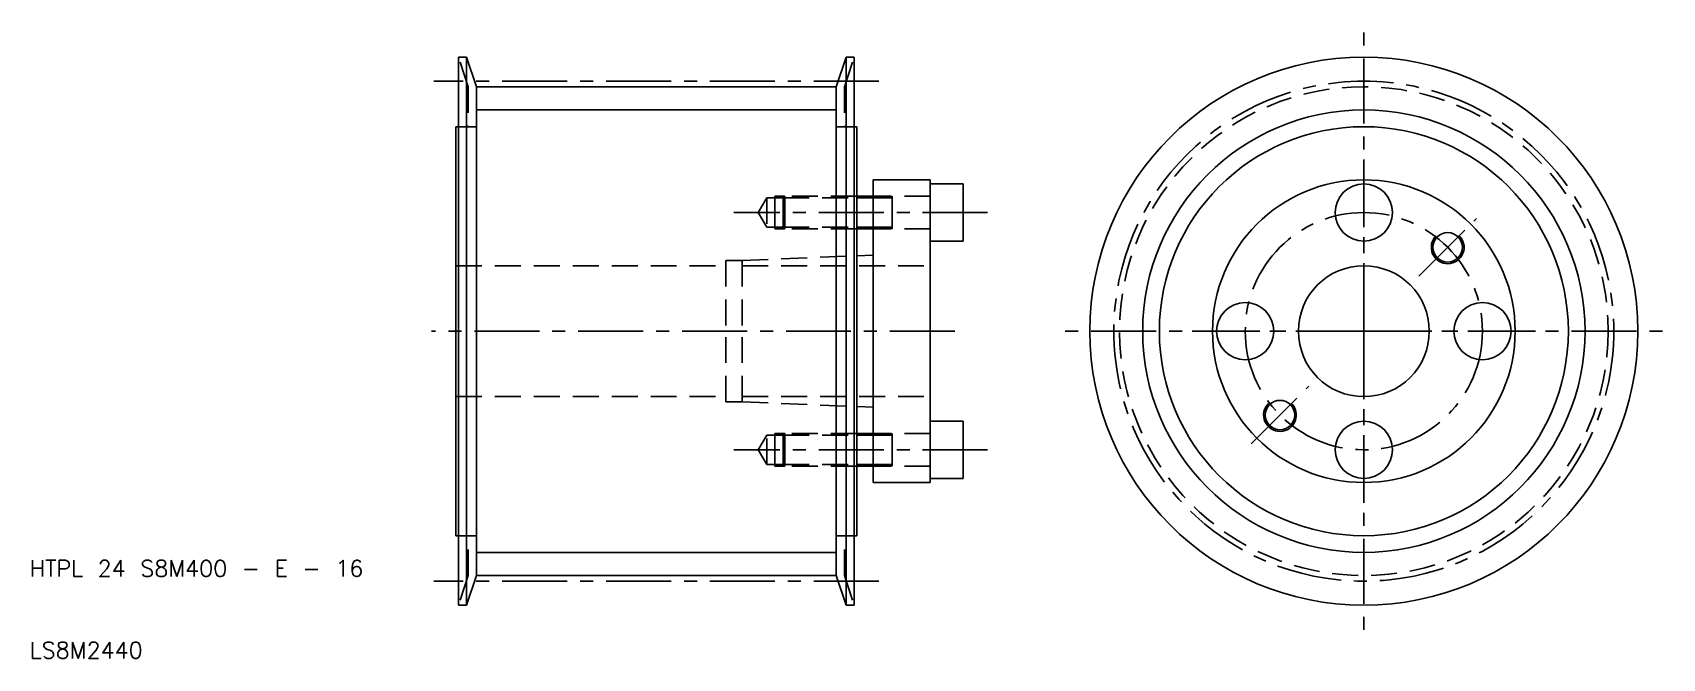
# Model space of a CAD drawing. Extents: x -3 to 196, y 10 to 86.
import ezdxf

# ---------------------------------------------------------------- set-up
doc = ezdxf.new("R2010")
doc.units = 0
doc.header["$LTSCALE"] = 0.25
doc.linetypes.add('CENTER', pattern=[50.8, 31.75, -6.35, 6.35, -6.35])
doc.linetypes.add('DASHED', pattern=[19.05, 12.7, -6.35])
doc.layers.get('0').update_dxf_attribs({"linetype": 'CONTINUOUS'})
doc.layers.add('CENTER', color=1, linetype='CENTER')
doc.styles.get("Standard").update_dxf_attribs({"font": 'txt.shx'})

msp = doc.modelspace()

# ---------------------------------------------------------------- linework, layer by layer
for p, q in [((49.3, 83.5), (49.3, 75)), ((50.3, 83.5), (49.3, 83.5)), ((50.3, 83.5), (50.3, 16.5)), ((51.5, 79.87), (50.3, 83.5)), ((95.5, 79.87), (96.7, 83.5)), ((96.7, 83.5), (96.7, 16.5)), ((96.7, 83.5), (97.7, 83.5)), ((97.7, 83.5), (97.7, 75)), ((95.5, 79.87), (51.5, 79.87)), ((51.5, 79.87), (51.5, 75)), ((95.5, 79.87), (95.5, 75)), ((49, 75), (49, 50)), ((49.3, 75), (49, 75)), ((49.3, 75), (49.3, 50)), ((51.5, 75), (51.5, 25)), ((95.5, 75), (95.5, 25)), ((97.7, 75), (97.7, 50)), ((97.7, 75), (98, 75)), ((98, 75), (98, 66.5)), ((100, 68.5), (100, 66.5)), ((100, 68.5), (107, 68.5)), ((107, 68.5), (107, 68)), ((107, 68), (107, 61)), ((107, 68), (111, 68)), ((111, 68), (111, 64.5)), ((100, 66.5), (98, 66.5)), ((98, 66.5), (98, 62.5)), ((100, 66.5), (100, 62.5)), ((111, 61), (111, 64.5)), ((98, 62.5), (98, 59.21875)), ((100, 62.5), (98, 62.5)), ((100, 62.5), (100, 59.3)), ((107, 61), (107, 50)), ((107, 61), (111, 61)), ((100, 59.3), (98, 59.21875)), ((98, 59.21875), (98, 50)), ((100, 59.3), (100, 50)), ((49, 25), (49, 50)), ((49.3, 25), (49.3, 50)), ((97.7, 25), (97.7, 50)), ((98, 40.78125), (98, 50)), ((100, 40.7), (100, 50)), ((107, 39), (107, 50)), ((98, 37.5), (98, 40.78125)), ((100, 40.7), (98, 40.78125)), ((100, 37.5), (100, 40.7)), ((107, 32), (107, 39)), ((107, 39), (111, 39)), ((111, 39), (111, 35.5)), ((100, 37.5), (98, 37.5)), ((98, 33.5), (98, 37.5)), ((100, 33.5), (100, 37.5)), ((111, 32), (111, 35.5)), ((98, 25), (98, 33.5)), ((100, 33.5), (98, 33.5)), ((100, 31.5), (100, 33.5)), ((107, 32), (111, 32)), ((107, 31.5), (107, 32)), ((100, 31.5), (107, 31.5)), ((49.3, 25), (49, 25)), ((49.3, 16.5), (49.3, 25)), ((51.5, 20.13), (51.5, 25)), ((95.5, 20.13), (95.5, 25)), ((97.7, 16.5), (97.7, 25)), ((97.7, 25), (98, 25)), ((51.5, 20.13), (50.3, 16.5)), ((95.5, 20.13), (51.5, 20.13)), ((95.5, 20.13), (96.7, 16.5)), ((50.3, 16.5), (49.3, 16.5)), ((96.7, 16.5), (97.7, 16.5))]:
    msp.add_line(p, q)
at = {"color": 3, "linetype": 'DASHED'}
for p, q in [((50.5, 79.87), (49.3, 83.5)), ((96.5, 79.87), (97.7, 83.5)), ((50.5, 79.87), (50.5, 75)), ((96.5, 79.87), (96.5, 75)), ((51.5, 75), (49.3, 75)), ((95.5, 75), (97.7, 75)), ((87, 66.3), (85.96077, 64.5)), ((89, 66.3), (87, 66.3)), ((87, 66.3), (87, 62.7)), ((89.2, 66.5), (88, 66.5)), ((88, 66.5), (88, 64.5)), ((89.2, 66.5), (89, 66.3)), ((89, 66.3), (98, 66.3)), ((89, 66.3), (89, 64.5)), ((98, 66.5), (89.2, 66.5)), ((89.2, 66.5), (89.2, 64.5)), ((107, 66.5), (100, 66.5)), ((100, 66.3), (102.333333, 66.3)), ((102.333333, 66.5), (102.333333, 64.5)), ((87, 62.7), (85.96077, 64.5)), ((88, 62.5), (88, 64.5)), ((89, 62.7), (89, 64.5)), ((89.2, 62.5), (89.2, 64.5)), ((102.333333, 62.5), (102.333333, 64.5)), ((89, 62.7), (87, 62.7)), ((89.2, 62.5), (88, 62.5)), ((89, 62.7), (98, 62.7)), ((89.2, 62.5), (89, 62.7)), ((98, 62.5), (89.2, 62.5)), ((100, 62.7), (102.333333, 62.7)), ((107, 62.5), (100, 62.5)), ((49, 58), (82, 58)), ((82, 58.65), (82, 50)), ((82, 58.65), (84, 58.65)), ((84, 58.65), (98, 59.21875)), ((84, 58.65), (84, 50)), ((84, 58), (107, 58)), ((82, 41.35), (82, 50)), ((84, 41.35), (84, 50)), ((49, 42), (82, 42)), ((84, 42), (107, 42)), ((82, 41.35), (84, 41.35)), ((84, 41.35), (98, 40.78125)), ((87, 37.3), (85.96077, 35.5)), ((87, 33.7), (87, 37.3)), ((89, 37.3), (87, 37.3)), ((89.2, 37.5), (88, 37.5)), ((88, 37.5), (88, 35.5)), ((89.2, 37.5), (89, 37.3)), ((89, 37.3), (98, 37.3)), ((89, 37.3), (89, 35.5)), ((98, 37.5), (89.2, 37.5)), ((89.2, 37.5), (89.2, 35.5)), ((107, 37.5), (100, 37.5)), ((100, 37.3), (102.333333, 37.3)), ((102.333333, 37.5), (102.333333, 35.5)), ((87, 33.7), (85.96077, 35.5)), ((88, 33.5), (88, 35.5)), ((89, 33.7), (89, 35.5)), ((89.2, 33.5), (89.2, 35.5)), ((102.333333, 33.5), (102.333333, 35.5)), ((89, 33.7), (87, 33.7)), ((89.2, 33.5), (88, 33.5)), ((89, 33.7), (98, 33.7)), ((89.2, 33.5), (89, 33.7)), ((98, 33.5), (89.2, 33.5)), ((100, 33.7), (102.333333, 33.7)), ((107, 33.5), (100, 33.5)), ((51.5, 25), (49.3, 25)), ((50.5, 20.13), (50.5, 25)), ((95.5, 25), (97.7, 25)), ((96.5, 20.13), (96.5, 25)), ((50.5, 20.13), (49.3, 16.5)), ((96.5, 20.13), (97.7, 16.5))]:
    msp.add_line(p, q, dxfattribs=at)
at = {"color": 3}
for p, q in [((95.5, 77.04), (51.5, 77.04)), ((100, 66.3), (98, 66.3)), ((100, 62.7), (98, 62.7)), ((100, 37.3), (98, 37.3)), ((100, 33.7), (98, 33.7)), ((95.5, 22.96), (51.5, 22.96))]:
    msp.add_line(p, q, dxfattribs=at)
for centre, radius in [((160, 50), 33.5), ((160, 50), 25), ((160, 50), 18.5), ((160, 50), 18.5), ((160, 64.5), 3.5), ((170.253048, 60.253048), 1.8), ((160, 50), 8), ((145.5, 50), 3.5), ((174.5, 50), 3.5), ((149.746952, 39.746952), 1.8), ((160, 35.5), 3.5)]:
    msp.add_circle(centre, radius)
at = {"color": 3, "linetype": 'DASHED'}
msp.add_circle((160, 50), 29.87, dxfattribs=at)
at = {"color": 3}
msp.add_circle((160, 50), 27.04, dxfattribs=at)
for centre in [(170.253048, 60.253048), (149.746952, 39.746952)]:
    msp.add_arc(centre, 2, 135, 47, dxfattribs=at)
at = {"layer": 'CENTER', "color": 1, "linetype": 'CENTER'}
for p, q in [((160, 50), (160, 86.5)), ((100.7, 80.56), (46.3, 80.56)), ((160, 71), (160, 58)), ((114, 64.5), (82.96077, 64.5)), ((166.717514, 56.717514), (173.788582, 63.788582)), ((110, 50), (46, 50)), ((160, 50), (123.5, 50)), ((139, 50), (152, 50)), ((160, 50), (196.5, 50)), ((160, 50), (160, 13.5)), ((181, 50), (168, 50)), ((146.211418, 36.211418), (153.282486, 43.282486)), ((160, 29), (160, 42)), ((114, 35.5), (82.96077, 35.5)), ((100.7, 19.44), (46.3, 19.44))]:
    msp.add_line(p, q, dxfattribs=at)
for radius in [30.56, 14.5]:
    msp.add_circle((160, 50), radius, dxfattribs=at)

# ---------------------------------------------------------------- texts
for s, p in [('HTPL 24 S8M400 - E - 16', (-3.095358, 20)), ('LS8M2440', (-3.095358, 10))]:
    msp.add_text(s, height=2).set_placement(p)

doc.saveas('drawing.dxf')
